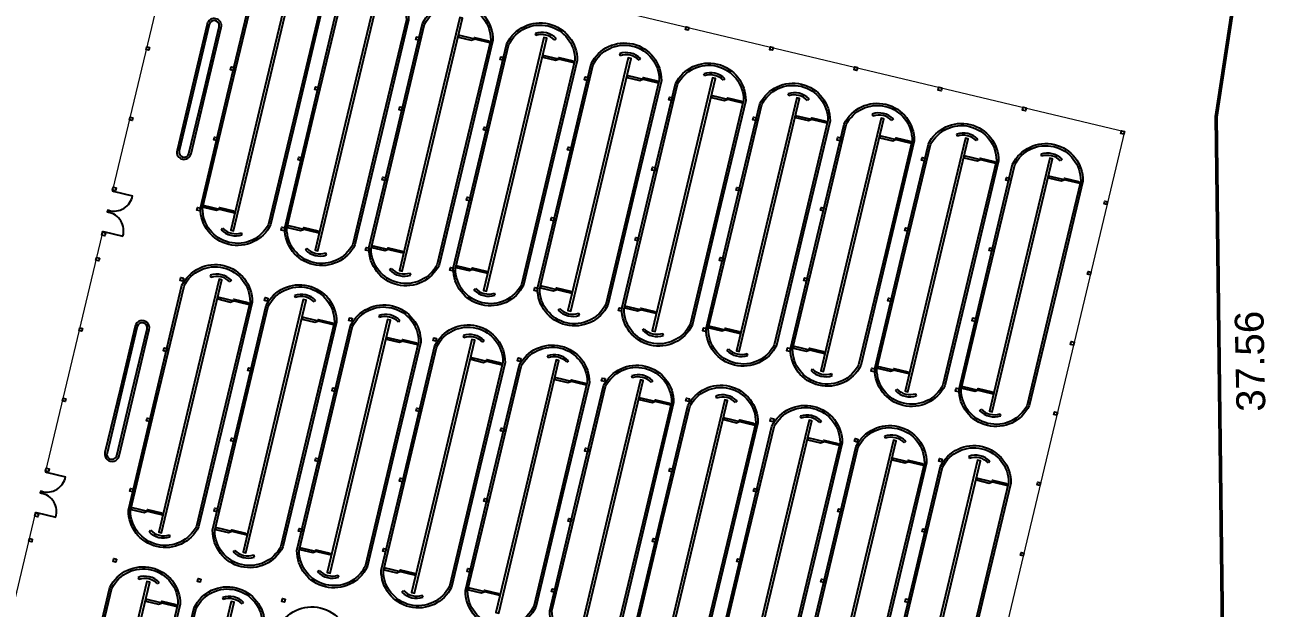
# Model space of a CAD drawing. Header units: metres. Extents: x 2572 to 5235, y 1556 to 2684.
# Drawn here: x 3373.7 to 3460.2, y 2302.6 to 2343 of the extents above; entities that cross this region are included whole.
import ezdxf

# ---------------------------------------------------------------- set-up
doc = ezdxf.new("R2010")
doc.units = ezdxf.units.M
doc.linetypes.add('HIDDEN2', pattern=[4.7625, 3.175, -1.5875])
for name, color, linetype, lineweight in [('ACERO LONG', 211, 'Continuous', 35), ('Structural - Grid_Pen_No__15', 214, 'Continuous', 25), ('VIGAS DE LOSA1', 190, 'Continuous', 9)]:
    doc.layers.add(name, color=color, linetype=linetype, lineweight=lineweight)
doc.layers.add('SOMBREADO', color=7, linetype='Continuous')
doc.styles.get("Standard").update_dxf_attribs({"font": 'arial.ttf'})

msp = doc.modelspace()

# ---------------------------------------------------------------- linework, layer by layer
for points in [[(3392.551, 2336.928), (3390.694, 2329.146, -0.8), (3385.831, 2330.306), (3387.687, 2338.088), (3389.544, 2345.87, -0.8), (3394.407, 2344.709), (3392.551, 2336.928)], [(3398.387, 2335.535), (3396.531, 2327.754, -0.8), (3391.667, 2328.914), (3393.524, 2336.696), (3395.38, 2344.477, -0.8), (3400.244, 2343.317), (3398.387, 2335.535)], [(3404.223, 2334.143), (3402.367, 2326.361, -0.8), (3397.503, 2327.522), (3399.36, 2335.303), (3401.216, 2343.085, -0.8), (3406.08, 2341.925), (3404.223, 2334.143)], [(3385.256, 2338.668), (3384.211, 2334.291, 1), (3385.184, 2334.059), (3386.228, 2338.436), (3387.273, 2342.813, 1), (3386.3, 2343.045), (3385.256, 2338.668)], [(3410.059, 2332.751), (3408.203, 2324.969, -0.8), (3403.34, 2326.129), (3405.196, 2333.911), (3407.052, 2341.693, -0.8), (3411.916, 2340.532), (3410.059, 2332.751)], [(3415.896, 2331.358), (3414.039, 2323.577, -0.8), (3409.176, 2324.737), (3411.032, 2332.519), (3412.889, 2340.3, -0.8), (3417.752, 2339.14), (3415.896, 2331.358)], [(3421.732, 2329.966), (3419.875, 2322.184, -0.8), (3415.012, 2323.345), (3416.868, 2331.126), (3418.725, 2338.908, -0.8), (3423.588, 2337.748), (3421.732, 2329.966)], [(3427.568, 2328.574), (3425.712, 2320.792, -0.8), (3420.848, 2321.952), (3422.705, 2329.734), (3424.561, 2337.515, -0.8), (3429.425, 2336.355), (3427.568, 2328.574)], [(3433.404, 2327.181), (3431.548, 2319.4, -0.8), (3426.684, 2320.56), (3428.541, 2328.341), (3430.397, 2336.123, -0.8), (3435.261, 2334.963), (3433.404, 2327.181)], [(3439.241, 2325.789), (3437.384, 2318.007, -0.8), (3432.521, 2319.168), (3434.377, 2326.949), (3436.234, 2334.731, -0.8), (3441.097, 2333.57), (3439.241, 2325.789)], [(3445.077, 2324.396), (3443.22, 2316.615, -0.8), (3438.357, 2317.775), (3440.213, 2325.557), (3442.07, 2333.338, -0.8), (3446.933, 2332.178), (3445.077, 2324.396)], [(3387.562, 2316.015), (3385.705, 2308.233, -0.8), (3380.842, 2309.393), (3382.698, 2317.175), (3384.555, 2324.956, -0.8), (3389.418, 2323.796), (3387.562, 2316.015)], [(3393.398, 2314.622), (3391.541, 2306.841, -0.8), (3386.678, 2308.001), (3388.534, 2315.782), (3390.391, 2323.564, -0.8), (3395.254, 2322.404), (3393.398, 2314.622)], [(3399.234, 2313.23), (3397.378, 2305.448, -0.8), (3392.514, 2306.609), (3394.371, 2314.39), (3396.227, 2322.172, -0.8), (3401.09, 2321.011), (3399.234, 2313.23)], [(3380.266, 2317.755), (3379.222, 2313.378, 1), (3380.195, 2313.146), (3381.239, 2317.523), (3382.283, 2321.9, 1), (3381.311, 2322.132), (3380.266, 2317.755)], [(3405.07, 2311.838), (3403.214, 2304.056, -0.8), (3398.35, 2305.216), (3400.207, 2312.998), (3402.063, 2320.779, -0.8), (3406.927, 2319.619), (3405.07, 2311.838)], [(3410.906, 2310.445), (3409.05, 2302.664, -0.8), (3404.186, 2303.824), (3406.043, 2311.605), (3407.899, 2319.387, -0.8), (3412.763, 2318.227), (3410.906, 2310.445)], [(3416.743, 2309.053), (3414.886, 2301.271, -0.8), (3410.023, 2302.431), (3411.879, 2310.213), (3413.736, 2317.995, -0.8), (3418.599, 2316.834), (3416.743, 2309.053)], [(3422.579, 2307.66), (3420.722, 2299.879, -0.8), (3415.859, 2301.039), (3417.715, 2308.821), (3419.572, 2316.602, -0.8), (3424.435, 2315.442), (3422.579, 2307.66)], [(3428.415, 2306.268), (3426.559, 2298.486, -0.8), (3421.695, 2299.647), (3423.552, 2307.428), (3425.408, 2315.21, -0.8), (3430.272, 2314.05), (3428.415, 2306.268)], [(3434.251, 2304.876), (3432.395, 2297.094, -0.8), (3427.531, 2298.254), (3429.388, 2306.036), (3431.244, 2313.818, -0.8), (3436.108, 2312.657), (3434.251, 2304.876)], [(3440.087, 2303.483), (3438.231, 2295.702, -0.8), (3433.368, 2296.862), (3435.224, 2304.644), (3437.08, 2312.425, -0.8), (3441.944, 2311.265), (3440.087, 2303.483)], [(3382.572, 2295.101), (3380.716, 2287.32, -0.8), (3375.852, 2288.48), (3377.709, 2296.262), (3379.565, 2304.043, -0.8), (3384.429, 2302.883), (3382.572, 2295.101)], [(3388.409, 2293.709), (3386.552, 2285.928, -0.8), (3381.689, 2287.088), (3383.545, 2294.869), (3385.402, 2302.651, -0.8), (3390.265, 2301.491), (3388.409, 2293.709)], [(3394.245, 2292.317), (3392.388, 2284.535, -0.8), (3387.525, 2285.695), (3389.381, 2293.477), (3391.238, 2301.259, -0.8), (3396.101, 2300.098), (3394.245, 2292.317)]]:
    msp.add_lwpolyline(points, format="xyb")
for points in [[(3392.405, 2336.962), (3390.552, 2329.197, -0.794435), (3385.981, 2330.288), (3387.833, 2338.053), (3389.686, 2345.818, -0.794435), (3394.257, 2344.728)], [(3398.241, 2335.57), (3396.389, 2327.805, -0.794435), (3391.817, 2328.896), (3393.669, 2336.661), (3395.522, 2344.426, -0.794435), (3400.094, 2343.335)], [(3404.077, 2334.178), (3402.225, 2326.413, -0.794435), (3397.653, 2327.503), (3399.506, 2335.268), (3401.358, 2343.034, -0.794435), (3405.93, 2341.943)], [(3385.401, 2338.633), (3384.357, 2334.256, 1), (3385.038, 2334.094), (3386.082, 2338.471), (3387.127, 2342.848, 1), (3386.446, 2343.01)], [(3409.914, 2332.785), (3408.061, 2325.02, -0.794435), (3403.489, 2326.111), (3405.342, 2333.876), (3407.194, 2341.641, -0.794435), (3411.766, 2340.551)], [(3415.75, 2331.393), (3413.897, 2323.628, -0.794435), (3409.326, 2324.719), (3411.178, 2332.484), (3413.031, 2340.249, -0.794435), (3417.602, 2339.158)], [(3421.586, 2330.001), (3419.733, 2322.236, -0.794435), (3415.162, 2323.326), (3417.014, 2331.091), (3418.867, 2338.857, -0.794435), (3423.439, 2337.766)], [(3427.422, 2328.608), (3425.57, 2320.843, -0.794435), (3420.998, 2321.934), (3422.851, 2329.699), (3424.703, 2337.464, -0.794435), (3429.275, 2336.374)], [(3433.258, 2327.216), (3431.406, 2319.451, -0.794435), (3426.834, 2320.542), (3428.687, 2328.307), (3430.539, 2336.072, -0.794435), (3435.111, 2334.981)], [(3439.095, 2325.824), (3437.242, 2318.058, -0.794435), (3432.67, 2319.149), (3434.523, 2326.914), (3436.375, 2334.679, -0.794435), (3440.947, 2333.589)], [(3444.931, 2324.431), (3443.078, 2316.666, -0.794435), (3438.507, 2317.757), (3440.359, 2325.522), (3442.212, 2333.287, -0.794435), (3446.783, 2332.196)], [(3387.416, 2316.049), (3385.563, 2308.284, -0.794435), (3380.991, 2309.375), (3382.844, 2317.14), (3384.697, 2324.905, -0.794435), (3389.268, 2323.815)], [(3393.252, 2314.657), (3391.399, 2306.892, -0.794435), (3386.828, 2307.983), (3388.68, 2315.748), (3390.533, 2323.513, -0.794435), (3395.104, 2322.422)], [(3399.088, 2313.265), (3397.236, 2305.5, -0.794435), (3392.664, 2306.59), (3394.516, 2314.355), (3396.369, 2322.12, -0.794435), (3400.941, 2321.03)], [(3380.412, 2317.72), (3379.368, 2313.343, 1), (3380.049, 2313.181), (3381.093, 2317.558), (3382.137, 2321.935, 1), (3381.457, 2322.097)], [(3404.924, 2311.872), (3403.072, 2304.107, -0.794435), (3398.5, 2305.198), (3400.353, 2312.963), (3402.205, 2320.728, -0.794435), (3406.777, 2319.637)], [(3410.761, 2310.48), (3408.908, 2302.715, -0.794435), (3404.336, 2303.805), (3406.189, 2311.571), (3408.041, 2319.336, -0.794435), (3412.613, 2318.245)], [(3416.597, 2309.088), (3414.744, 2301.322, -0.794435), (3410.173, 2302.413), (3412.025, 2310.178), (3413.878, 2317.943, -0.794435), (3418.449, 2316.853)], [(3422.433, 2307.695), (3420.58, 2299.93, -0.794435), (3416.009, 2301.021), (3417.861, 2308.786), (3419.714, 2316.551, -0.794435), (3424.285, 2315.46)], [(3428.269, 2306.303), (3426.417, 2298.538, -0.794435), (3421.845, 2299.628), (3423.697, 2307.394), (3425.55, 2315.159, -0.794435), (3430.122, 2314.068)], [(3434.105, 2304.911), (3432.253, 2297.145, -0.794435), (3427.681, 2298.236), (3429.534, 2306.001), (3431.386, 2313.766, -0.794435), (3435.958, 2312.676)], [(3439.942, 2303.518), (3438.089, 2295.753, -0.794435), (3433.517, 2296.844), (3435.37, 2304.609), (3437.222, 2312.374, -0.794435), (3441.794, 2311.283)], [(3382.426, 2295.136), (3380.574, 2287.371, -0.794435), (3376.002, 2288.462), (3377.855, 2296.227), (3379.707, 2303.992, -0.794435), (3384.279, 2302.901)], [(3388.263, 2293.744), (3386.41, 2285.979, -0.794435), (3381.838, 2287.069), (3383.691, 2294.835), (3385.543, 2302.6, -0.794435), (3390.115, 2301.509)]]:
    msp.add_lwpolyline(points, format="xyb", close=True)
for points in [[(3390.022, 2337.531), (3387.933, 2328.777), (3388.128, 2328.73), (3392.305, 2346.239), (3392.11, 2346.285), (3390.022, 2337.531)], [(3395.858, 2336.139), (3393.77, 2327.384), (3393.964, 2327.338), (3398.141, 2344.847), (3397.947, 2344.893), (3395.858, 2336.139)], [(3401.694, 2334.746), (3399.606, 2325.992), (3399.8, 2325.946), (3403.977, 2343.454), (3403.783, 2343.501), (3401.694, 2334.746)], [(3400.987, 2342.125), (3400.941, 2341.93), (3400.746, 2341.977), (3400.793, 2342.171), (3400.987, 2342.125)], [(3405.882, 2341.742), (3403.693, 2342.264), (3403.699, 2342.138), (3404.587, 2341.926), (3404.788, 2342.003), (3404.816, 2342.12), (3405.783, 2341.89), (3405.882, 2341.742)], [(3407.53, 2333.354), (3405.442, 2324.6), (3405.636, 2324.553), (3409.814, 2342.062), (3409.619, 2342.108), (3407.53, 2333.354)], [(3409.005, 2342.384), (3409.054, 2342.242)], [(3410.473, 2342.041), (3410.366, 2341.936)], [(3419.656, 2342.811), (3419.61, 2342.617), (3419.415, 2342.663), (3419.462, 2342.858), (3419.656, 2342.811)], [(3382.315, 2341.426), (3382.269, 2341.231), (3382.074, 2341.278), (3382.121, 2341.472), (3382.315, 2341.426)], [(3425.492, 2341.419), (3425.446, 2341.225), (3425.251, 2341.271), (3425.298, 2341.465), (3425.492, 2341.419)], [(3406.823, 2340.733), (3406.777, 2340.538), (3406.582, 2340.584), (3406.629, 2340.779), (3406.823, 2340.733)], [(3411.718, 2340.349), (3409.53, 2340.871), (3409.535, 2340.746), (3410.423, 2340.534), (3410.624, 2340.61), (3410.652, 2340.728), (3411.619, 2340.497), (3411.718, 2340.349)], [(3413.367, 2331.962), (3411.278, 2323.207), (3411.473, 2323.161), (3415.65, 2340.67), (3415.455, 2340.716), (3413.367, 2331.962)], [(3414.841, 2340.992), (3414.89, 2340.85)], [(3416.309, 2340.649), (3416.202, 2340.544)], [(3388.151, 2340.033), (3388.105, 2339.839), (3387.911, 2339.885), (3387.957, 2340.08), (3388.151, 2340.033)], [(3417.554, 2338.957), (3415.366, 2339.479), (3415.372, 2339.353), (3416.259, 2339.142), (3416.46, 2339.218), (3416.488, 2339.336), (3417.455, 2339.105), (3417.554, 2338.957)], [(3420.677, 2339.599), (3420.726, 2339.458)], [(3431.329, 2340.027), (3431.282, 2339.832), (3431.088, 2339.879), (3431.134, 2340.073), (3431.329, 2340.027)], [(3393.991, 2338.654), (3393.944, 2338.459), (3393.75, 2338.506), (3393.796, 2338.7), (3393.991, 2338.654)], [(3412.66, 2339.34), (3412.613, 2339.146), (3412.419, 2339.192), (3412.465, 2339.387), (3412.66, 2339.34)], [(3419.203, 2330.569), (3417.114, 2321.815), (3417.309, 2321.769), (3421.486, 2339.277), (3421.291, 2339.324), (3419.203, 2330.569)], [(3422.145, 2339.257), (3422.039, 2339.151)], [(3437.162, 2338.622), (3437.115, 2338.427), (3436.921, 2338.473), (3436.967, 2338.668), (3437.162, 2338.622)], [(3418.496, 2337.948), (3418.449, 2337.753), (3418.255, 2337.8), (3418.301, 2337.994), (3418.496, 2337.948)], [(3423.391, 2337.565), (3421.202, 2338.087), (3421.208, 2337.961), (3422.095, 2337.749), (3422.296, 2337.826), (3422.324, 2337.943), (3423.291, 2337.713), (3423.391, 2337.565)], [(3425.039, 2329.177), (3422.951, 2320.423), (3423.145, 2320.376), (3427.322, 2337.885), (3427.128, 2337.931), (3425.039, 2329.177)], [(3426.514, 2338.207), (3426.563, 2338.065)], [(3427.982, 2337.864), (3427.875, 2337.759)], [(3399.827, 2337.261), (3399.781, 2337.067), (3399.586, 2337.113), (3399.632, 2337.308), (3399.827, 2337.261)], [(3443.001, 2337.242), (3442.955, 2337.047), (3442.76, 2337.094), (3442.806, 2337.288), (3443.001, 2337.242)], [(3381.155, 2336.562), (3381.109, 2336.368), (3380.914, 2336.414), (3380.96, 2336.609), (3381.155, 2336.562)], [(3424.332, 2336.556), (3424.286, 2336.361), (3424.091, 2336.407), (3424.138, 2336.602), (3424.332, 2336.556)], [(3429.227, 2336.172), (3427.038, 2336.694), (3427.044, 2336.569), (3427.932, 2336.357), (3428.132, 2336.433), (3428.161, 2336.551), (3429.128, 2336.32), (3429.227, 2336.172)], [(3430.875, 2327.785), (3428.787, 2319.03), (3428.981, 2318.984), (3433.158, 2336.492), (3432.964, 2336.539), (3430.875, 2327.785)], [(3432.35, 2336.815), (3432.399, 2336.673)], [(3433.818, 2336.472), (3433.711, 2336.367)], [(3386.991, 2335.17), (3386.945, 2334.975), (3386.75, 2335.022), (3386.797, 2335.216), (3386.991, 2335.17)], [(3405.663, 2335.869), (3405.617, 2335.675), (3405.422, 2335.721), (3405.469, 2335.916), (3405.663, 2335.869)], [(3430.168, 2335.163), (3430.122, 2334.969), (3429.927, 2335.015), (3429.974, 2335.21), (3430.168, 2335.163)], [(3435.063, 2334.78), (3432.874, 2335.302), (3432.88, 2335.176), (3433.768, 2334.965), (3433.969, 2335.041), (3433.997, 2335.159), (3434.964, 2334.928), (3435.063, 2334.78)], [(3436.712, 2326.392), (3434.623, 2317.638), (3434.818, 2317.591), (3438.995, 2335.1), (3438.8, 2335.147), (3436.712, 2326.392)], [(3438.186, 2335.422), (3438.235, 2335.281)], [(3449.807, 2335.605), (3449.76, 2335.41), (3449.566, 2335.457), (3449.612, 2335.651), (3449.807, 2335.605)], [(3411.499, 2334.477), (3411.453, 2334.282), (3411.258, 2334.329), (3411.305, 2334.523), (3411.499, 2334.477)], [(3439.654, 2335.08), (3439.547, 2334.974)], [(3392.83, 2333.79), (3392.784, 2333.596), (3392.589, 2333.642), (3392.636, 2333.837), (3392.83, 2333.79)], [(3436.001, 2333.758), (3435.955, 2333.564), (3435.76, 2333.61), (3435.807, 2333.804), (3436.001, 2333.758)], [(3440.899, 2333.388), (3438.711, 2333.91), (3438.717, 2333.784), (3439.604, 2333.572), (3439.805, 2333.649), (3439.833, 2333.766), (3440.8, 2333.536), (3440.899, 2333.388)], [(3442.548, 2325), (3440.459, 2316.246), (3440.654, 2316.199), (3444.831, 2333.708), (3444.636, 2333.754), (3442.548, 2325)], [(3444.022, 2334.03), (3444.071, 2333.888)], [(3445.49, 2333.687), (3445.383, 2333.582)], [(3417.336, 2333.084), (3417.289, 2332.89), (3417.095, 2332.936), (3417.141, 2333.131), (3417.336, 2333.084)], [(3446.735, 2331.995), (3444.547, 2332.517), (3444.553, 2332.392), (3445.44, 2332.18), (3445.641, 2332.256), (3445.669, 2332.374), (3446.636, 2332.143), (3446.735, 2331.995)], [(3379.995, 2331.699), (3379.948, 2331.504), (3379.754, 2331.551), (3379.8, 2331.745), (3379.995, 2331.699)], [(3398.667, 2332.398), (3398.62, 2332.203), (3398.426, 2332.25), (3398.472, 2332.444), (3398.667, 2332.398)], [(3423.172, 2331.692), (3423.125, 2331.498), (3422.931, 2331.544), (3422.977, 2331.738), (3423.172, 2331.692)], [(3441.841, 2332.379), (3441.794, 2332.184), (3441.6, 2332.23), (3441.646, 2332.425), (3441.841, 2332.379)], [(3379.875, 2331.522), (3379.754, 2331.551), (3379.739, 2331.49), (3379.86, 2331.461), (3379.875, 2331.522)], [(3379.8, 2331.476), (3381.129, 2331.158)], [(3404.503, 2331.006), (3404.456, 2330.811), (3404.262, 2330.857), (3404.308, 2331.052), (3404.503, 2331.006)], [(3448.647, 2330.741), (3448.6, 2330.547), (3448.406, 2330.593), (3448.452, 2330.788), (3448.647, 2330.741)], [(3379.51, 2329.994), (3379.389, 2330.023), (3379.406, 2330.091), (3379.527, 2330.063), (3379.51, 2329.994)], [(3379.543, 2330.132), (3379.422, 2330.16), (3379.406, 2330.091), (3379.527, 2330.063), (3379.543, 2330.132)], [(3385.831, 2330.306), (3385.785, 2330.112), (3385.59, 2330.158), (3385.636, 2330.353), (3385.831, 2330.306)], [(3388.216, 2329.963), (3386.028, 2330.486), (3386.034, 2330.36), (3386.921, 2330.148), (3387.122, 2330.224), (3387.15, 2330.342), (3388.117, 2330.111), (3388.216, 2329.963)], [(3429.008, 2330.3), (3428.962, 2330.105), (3428.767, 2330.152), (3428.813, 2330.346), (3429.008, 2330.3)], [(3394.053, 2328.571), (3391.864, 2329.093), (3391.87, 2328.967), (3392.757, 2328.756), (3392.958, 2328.832), (3392.986, 2328.95), (3393.953, 2328.719), (3394.053, 2328.571)], [(3410.339, 2329.613), (3410.293, 2329.419), (3410.098, 2329.465), (3410.145, 2329.66), (3410.339, 2329.613)], [(3379.252, 2328.586), (3379.206, 2328.391), (3379.011, 2328.438), (3379.058, 2328.632), (3379.252, 2328.586)], [(3379.178, 2328.604), (3379.058, 2328.632), (3379.072, 2328.693), (3379.193, 2328.664), (3379.178, 2328.604)], [(3379.132, 2328.678), (3380.462, 2328.361)], [(3387.261, 2328.808), (3387.369, 2328.912)], [(3388.725, 2328.451), (3388.678, 2328.593)], [(3391.67, 2328.927), (3391.624, 2328.732), (3391.429, 2328.779), (3391.476, 2328.973), (3391.67, 2328.927)], [(3416.175, 2328.221), (3416.129, 2328.026), (3415.934, 2328.073), (3415.981, 2328.267), (3416.175, 2328.221)], [(3434.841, 2328.895), (3434.795, 2328.7), (3434.6, 2328.746), (3434.647, 2328.941), (3434.841, 2328.895)], [(3393.097, 2327.415), (3393.205, 2327.52)], [(3397.506, 2327.534), (3397.46, 2327.34), (3397.265, 2327.386), (3397.312, 2327.581), (3397.506, 2327.534)], [(3399.889, 2327.179), (3397.7, 2327.701), (3397.706, 2327.575), (3398.594, 2327.363), (3398.795, 2327.44), (3398.823, 2327.557), (3399.79, 2327.327), (3399.889, 2327.179)], [(3440.68, 2327.515), (3440.634, 2327.32), (3440.439, 2327.367), (3440.486, 2327.561), (3440.68, 2327.515)], [(3378.834, 2326.835), (3378.788, 2326.641), (3378.593, 2326.687), (3378.64, 2326.882), (3378.834, 2326.835)], [(3394.562, 2327.059), (3394.514, 2327.201)], [(3422.011, 2326.829), (3421.965, 2326.634), (3421.771, 2326.68), (3421.817, 2326.875), (3422.011, 2326.829)], [(3386.507, 2325.648), (3386.556, 2325.506)], [(3398.933, 2326.023), (3399.041, 2326.127)], [(3400.398, 2325.666), (3400.35, 2325.808)], [(3403.343, 2326.142), (3403.296, 2325.948), (3403.102, 2325.994), (3403.148, 2326.188), (3403.343, 2326.142)], [(3405.725, 2325.786), (3403.536, 2326.308), (3403.542, 2326.183), (3404.43, 2325.971), (3404.631, 2326.047), (3404.659, 2326.165), (3405.626, 2325.934), (3405.725, 2325.786)], [(3447.486, 2325.878), (3447.44, 2325.683), (3447.245, 2325.73), (3447.292, 2325.924), (3447.486, 2325.878)], [(3385.033, 2316.618), (3382.944, 2307.864), (3383.139, 2307.817), (3387.316, 2325.326), (3387.121, 2325.372), (3385.033, 2316.618)], [(3384.671, 2325.443), (3384.624, 2325.248), (3384.43, 2325.295), (3384.476, 2325.489), (3384.671, 2325.443)], [(3387.975, 2325.305), (3387.868, 2325.2)], [(3404.769, 2324.631), (3404.877, 2324.735)], [(3409.179, 2324.75), (3409.132, 2324.555), (3408.938, 2324.602), (3408.984, 2324.796), (3409.179, 2324.75)], [(3411.561, 2324.394), (3409.373, 2324.916), (3409.379, 2324.79), (3410.266, 2324.579), (3410.467, 2324.655), (3410.495, 2324.773), (3411.462, 2324.542), (3411.561, 2324.394)], [(3427.848, 2325.436), (3427.801, 2325.242), (3427.607, 2325.288), (3427.653, 2325.483), (3427.848, 2325.436)], [(3389.22, 2323.613), (3387.032, 2324.135), (3387.038, 2324.01), (3387.925, 2323.798), (3388.126, 2323.874), (3388.154, 2323.992), (3389.121, 2323.761), (3389.22, 2323.613)], [(3390.869, 2315.226), (3388.78, 2306.471), (3388.975, 2306.425), (3393.152, 2323.933), (3392.957, 2323.98), (3390.869, 2315.226)], [(3390.51, 2324.063), (3390.463, 2323.869), (3390.269, 2323.915), (3390.315, 2324.11), (3390.51, 2324.063)], [(3392.343, 2324.256), (3392.392, 2324.114)], [(3393.811, 2323.913), (3393.704, 2323.808)], [(3406.234, 2324.274), (3406.186, 2324.416)], [(3433.681, 2324.031), (3433.634, 2323.836), (3433.44, 2323.883), (3433.486, 2324.077), (3433.681, 2324.031)], [(3410.606, 2323.238), (3410.713, 2323.343)], [(3412.07, 2322.881), (3412.023, 2323.024)], [(3415.015, 2323.357), (3414.969, 2323.163), (3414.774, 2323.209), (3414.821, 2323.404), (3415.015, 2323.357)], [(3417.397, 2323.002), (3415.209, 2323.524), (3415.215, 2323.398), (3416.102, 2323.186), (3416.303, 2323.263), (3416.331, 2323.38), (3417.298, 2323.15), (3417.397, 2323.002)], [(3395.056, 2322.221), (3392.868, 2322.743), (3392.874, 2322.617), (3393.761, 2322.406), (3393.962, 2322.482), (3393.99, 2322.6), (3394.957, 2322.369), (3395.056, 2322.221)], [(3396.705, 2313.833), (3394.616, 2305.079), (3394.811, 2305.032), (3398.988, 2322.541), (3398.794, 2322.588), (3396.705, 2313.833)], [(3396.346, 2322.671), (3396.3, 2322.476), (3396.105, 2322.523), (3396.152, 2322.717), (3396.346, 2322.671)], [(3398.179, 2322.863), (3398.228, 2322.722)], [(3399.647, 2322.521), (3399.541, 2322.415)], [(3423.234, 2321.609), (3421.045, 2322.131), (3421.051, 2322.006), (3421.938, 2321.794), (3422.139, 2321.87), (3422.167, 2321.988), (3423.135, 2321.757), (3423.234, 2321.609)], [(3439.52, 2322.651), (3439.474, 2322.457), (3439.279, 2322.503), (3439.326, 2322.698), (3439.52, 2322.651)], [(3377.674, 2321.972), (3377.628, 2321.777), (3377.433, 2321.824), (3377.48, 2322.018), (3377.674, 2321.972)], [(3400.893, 2320.829), (3398.704, 2321.351), (3398.71, 2321.225), (3399.597, 2321.013), (3399.798, 2321.09), (3399.826, 2321.207), (3400.793, 2320.977), (3400.893, 2320.829)], [(3402.182, 2321.279), (3402.136, 2321.084), (3401.941, 2321.13), (3401.988, 2321.325), (3402.182, 2321.279)], [(3404.016, 2321.471), (3404.065, 2321.329)], [(3416.442, 2321.846), (3416.55, 2321.95)], [(3417.906, 2321.489), (3417.859, 2321.631)], [(3420.851, 2321.965), (3420.805, 2321.77), (3420.61, 2321.817), (3420.657, 2322.011), (3420.851, 2321.965)], [(3383.51, 2320.579), (3383.464, 2320.385), (3383.269, 2320.431), (3383.316, 2320.626), (3383.51, 2320.579)], [(3402.541, 2312.441), (3400.453, 2303.687), (3400.647, 2303.64), (3404.824, 2321.149), (3404.63, 2321.195), (3402.541, 2312.441)], [(3405.484, 2321.128), (3405.377, 2321.023)], [(3422.278, 2320.454), (3422.386, 2320.558)], [(3426.687, 2320.573), (3426.641, 2320.378), (3426.447, 2320.425), (3426.493, 2320.619), (3426.687, 2320.573)], [(3429.07, 2320.217), (3426.881, 2320.739), (3426.887, 2320.613), (3427.775, 2320.402), (3427.976, 2320.478), (3428.004, 2320.596), (3428.971, 2320.365), (3429.07, 2320.217)], [(3446.326, 2321.014), (3446.28, 2320.82), (3446.085, 2320.866), (3446.131, 2321.061), (3446.326, 2321.014)], [(3406.729, 2319.436), (3404.54, 2319.958), (3404.546, 2319.833), (3405.434, 2319.621), (3405.635, 2319.697), (3405.663, 2319.815), (3406.63, 2319.584), (3406.729, 2319.436)], [(3408.377, 2311.049), (3406.289, 2302.294), (3406.483, 2302.248), (3410.66, 2319.756), (3410.466, 2319.803), (3408.377, 2311.049)], [(3408.019, 2319.886), (3407.972, 2319.692), (3407.778, 2319.738), (3407.824, 2319.933), (3408.019, 2319.886)], [(3409.852, 2320.079), (3409.901, 2319.937)], [(3411.32, 2319.736), (3411.213, 2319.631)], [(3423.743, 2320.097), (3423.695, 2320.239)], [(3389.35, 2319.2), (3389.303, 2319.005), (3389.109, 2319.052), (3389.155, 2319.246), (3389.35, 2319.2)], [(3415.688, 2318.686), (3415.737, 2318.545)], [(3428.114, 2319.061), (3428.222, 2319.166)], [(3429.579, 2318.704), (3429.531, 2318.847)], [(3432.521, 2319.168), (3432.474, 2318.973), (3432.28, 2319.019), (3432.326, 2319.214), (3432.521, 2319.168)], [(3434.906, 2318.825), (3432.718, 2319.347), (3432.723, 2319.221), (3433.611, 2319.009), (3433.812, 2319.086), (3433.84, 2319.203), (3434.807, 2318.973), (3434.906, 2318.825)], [(3395.186, 2317.807), (3395.139, 2317.613), (3394.945, 2317.659), (3394.991, 2317.854), (3395.186, 2317.807)], [(3412.565, 2318.044), (3410.376, 2318.566), (3410.382, 2318.44), (3411.27, 2318.229), (3411.471, 2318.305), (3411.499, 2318.423), (3412.466, 2318.192), (3412.565, 2318.044)], [(3414.214, 2309.656), (3412.125, 2300.902), (3412.32, 2300.855), (3416.497, 2318.364), (3416.302, 2318.41), (3414.214, 2309.656)], [(3413.855, 2318.494), (3413.808, 2318.299), (3413.614, 2318.346), (3413.66, 2318.54), (3413.855, 2318.494)], [(3417.156, 2318.344), (3417.049, 2318.238)], [(3438.36, 2317.788), (3438.313, 2317.593), (3438.119, 2317.64), (3438.165, 2317.834), (3438.36, 2317.788)], [(3440.742, 2317.432), (3438.554, 2317.954), (3438.56, 2317.829), (3439.447, 2317.617), (3439.648, 2317.693), (3439.676, 2317.811), (3440.643, 2317.58), (3440.742, 2317.432)], [(3376.514, 2317.108), (3376.467, 2316.914), (3376.273, 2316.96), (3376.319, 2317.155), (3376.514, 2317.108)], [(3418.401, 2316.652), (3416.213, 2317.174), (3416.219, 2317.048), (3417.106, 2316.836), (3417.307, 2316.913), (3417.335, 2317.03), (3418.302, 2316.8), (3418.401, 2316.652)], [(3420.05, 2308.264), (3417.961, 2299.509), (3418.156, 2299.463), (3422.333, 2316.972), (3422.138, 2317.018), (3420.05, 2308.264)], [(3419.691, 2317.102), (3419.645, 2316.907), (3419.45, 2316.953), (3419.496, 2317.148), (3419.691, 2317.102)], [(3421.524, 2317.294), (3421.573, 2317.152)], [(3422.992, 2316.951), (3422.886, 2316.846)], [(3433.95, 2317.669), (3434.058, 2317.773)], [(3435.415, 2317.312), (3435.367, 2317.454)], [(3401.022, 2316.415), (3400.976, 2316.221), (3400.781, 2316.267), (3400.827, 2316.461), (3401.022, 2316.415)], [(3439.787, 2316.277), (3439.894, 2316.381)], [(3445.166, 2316.151), (3445.119, 2315.956), (3444.925, 2316.003), (3444.971, 2316.197), (3445.166, 2316.151)], [(3382.35, 2315.716), (3382.304, 2315.521), (3382.109, 2315.568), (3382.155, 2315.762), (3382.35, 2315.716)], [(3424.237, 2315.259), (3422.049, 2315.781), (3422.055, 2315.656), (3422.942, 2315.444), (3423.143, 2315.52), (3423.171, 2315.638), (3424.138, 2315.407), (3424.237, 2315.259)], [(3425.886, 2306.871), (3423.798, 2298.117), (3423.992, 2298.071), (3428.169, 2315.579), (3427.975, 2315.626), (3425.886, 2306.871)], [(3425.527, 2315.709), (3425.481, 2315.515), (3425.286, 2315.561), (3425.333, 2315.756), (3425.527, 2315.709)], [(3427.36, 2315.902), (3427.41, 2315.76)], [(3428.828, 2315.559), (3428.722, 2315.454)], [(3441.251, 2315.92), (3441.204, 2316.062)], [(3388.189, 2314.336), (3388.143, 2314.142), (3387.948, 2314.188), (3387.995, 2314.383), (3388.189, 2314.336)], [(3406.858, 2315.023), (3406.812, 2314.828), (3406.617, 2314.875), (3406.664, 2315.069), (3406.858, 2315.023)], [(3430.074, 2313.867), (3427.885, 2314.389), (3427.891, 2314.263), (3428.778, 2314.052), (3428.979, 2314.128), (3429.007, 2314.246), (3429.975, 2314.015), (3430.074, 2313.867)], [(3431.36, 2314.304), (3431.314, 2314.109), (3431.119, 2314.156), (3431.166, 2314.35), (3431.36, 2314.304)], [(3433.197, 2314.509), (3433.246, 2314.368)], [(3412.694, 2313.63), (3412.648, 2313.436), (3412.453, 2313.482), (3412.5, 2313.677), (3412.694, 2313.63)], [(3431.722, 2305.479), (3429.634, 2296.725), (3429.828, 2296.678), (3434.005, 2314.187), (3433.811, 2314.233), (3431.722, 2305.479)], [(3434.665, 2314.167), (3434.558, 2314.061)], [(3394.025, 2312.944), (3393.979, 2312.749), (3393.785, 2312.796), (3393.831, 2312.99), (3394.025, 2312.944)], [(3435.91, 2312.475), (3433.721, 2312.997), (3433.727, 2312.871), (3434.615, 2312.659), (3434.816, 2312.736), (3434.844, 2312.853), (3435.811, 2312.622), (3435.91, 2312.475)], [(3437.558, 2304.087), (3435.47, 2295.332), (3435.664, 2295.286), (3439.842, 2312.795), (3439.647, 2312.841), (3437.558, 2304.087)], [(3437.2, 2312.924), (3437.153, 2312.73), (3436.959, 2312.776), (3437.005, 2312.971), (3437.2, 2312.924)], [(3439.033, 2313.117), (3439.082, 2312.975)], [(3440.501, 2312.774), (3440.394, 2312.669)], [(3375.233, 2312.068), (3375.113, 2312.097), (3375.098, 2312.036), (3375.219, 2312.007), (3375.233, 2312.068)], [(3375.353, 2312.245), (3375.307, 2312.05), (3375.113, 2312.097), (3375.159, 2312.291), (3375.353, 2312.245)], [(3375.159, 2312.022), (3376.488, 2311.704)], [(3418.531, 2312.238), (3418.484, 2312.043), (3418.29, 2312.09), (3418.336, 2312.284), (3418.531, 2312.238)], [(3381.19, 2310.852), (3381.143, 2310.658), (3380.949, 2310.704), (3380.995, 2310.899), (3381.19, 2310.852)], [(3399.862, 2311.552), (3399.815, 2311.357), (3399.621, 2311.403), (3399.667, 2311.598), (3399.862, 2311.552)], [(3424.367, 2310.846), (3424.32, 2310.651), (3424.126, 2310.698), (3424.172, 2310.892), (3424.367, 2310.846)], [(3441.746, 2311.082), (3439.558, 2311.604), (3439.563, 2311.479), (3440.451, 2311.267), (3440.652, 2311.343), (3440.68, 2311.461), (3441.647, 2311.23), (3441.746, 2311.082)], [(3444.005, 2311.287), (3443.959, 2311.093), (3443.765, 2311.139), (3443.811, 2311.334), (3444.005, 2311.287)], [(3374.869, 2310.54), (3374.748, 2310.569), (3374.764, 2310.637), (3374.885, 2310.609), (3374.869, 2310.54)], [(3374.902, 2310.678), (3374.781, 2310.706), (3374.764, 2310.637), (3374.885, 2310.609), (3374.902, 2310.678)], [(3405.698, 2310.159), (3405.651, 2309.965), (3405.457, 2310.011), (3405.503, 2310.206), (3405.698, 2310.159)], [(3374.611, 2309.132), (3374.564, 2308.937), (3374.37, 2308.984), (3374.416, 2309.178), (3374.611, 2309.132)], [(3374.537, 2309.15), (3374.416, 2309.178), (3374.431, 2309.239), (3374.552, 2309.21), (3374.537, 2309.15)], [(3374.491, 2309.224), (3375.821, 2308.907)], [(3383.227, 2309.05), (3381.039, 2309.572), (3381.045, 2309.447), (3381.932, 2309.235), (3382.133, 2309.311), (3382.161, 2309.429), (3383.128, 2309.198), (3383.227, 2309.05)], [(3387.029, 2309.473), (3386.983, 2309.278), (3386.788, 2309.325), (3386.834, 2309.519), (3387.029, 2309.473)], [(3430.2, 2309.441), (3430.154, 2309.246), (3429.959, 2309.292), (3430.005, 2309.487), (3430.2, 2309.441)], [(3411.534, 2308.767), (3411.488, 2308.572), (3411.293, 2308.619), (3411.34, 2308.813), (3411.534, 2308.767)], [(3374.193, 2307.381), (3374.147, 2307.187), (3373.952, 2307.233), (3373.999, 2307.428), (3374.193, 2307.381)], [(3382.272, 2307.895), (3382.379, 2307.999)], [(3383.736, 2307.538), (3383.688, 2307.68)], [(3389.063, 2307.658), (3386.875, 2308.18), (3386.881, 2308.054), (3387.768, 2307.843), (3387.969, 2307.919), (3387.997, 2308.037), (3388.964, 2307.806), (3389.063, 2307.658)], [(3392.865, 2308.08), (3392.819, 2307.886), (3392.624, 2307.932), (3392.671, 2308.127), (3392.865, 2308.08)], [(3417.37, 2307.375), (3417.324, 2307.18), (3417.129, 2307.226), (3417.176, 2307.421), (3417.37, 2307.375)], [(3436.039, 2308.061), (3435.993, 2307.866), (3435.798, 2307.913), (3435.845, 2308.107), (3436.039, 2308.061)], [(3388.108, 2306.502), (3388.216, 2306.607)], [(3394.9, 2306.266), (3392.711, 2306.788), (3392.717, 2306.662), (3393.604, 2306.45), (3393.805, 2306.527), (3393.833, 2306.644), (3394.8, 2306.414), (3394.9, 2306.266)], [(3398.701, 2306.688), (3398.655, 2306.494), (3398.46, 2306.54), (3398.507, 2306.734), (3398.701, 2306.688)], [(3380.029, 2305.989), (3379.983, 2305.794), (3379.788, 2305.841), (3379.835, 2306.035), (3380.029, 2305.989)], [(3389.572, 2306.145), (3389.525, 2306.288)], [(3423.207, 2305.982), (3423.16, 2305.788), (3422.966, 2305.834), (3423.012, 2306.029), (3423.207, 2305.982)], [(3442.845, 2306.424), (3442.799, 2306.229), (3442.604, 2306.276), (3442.651, 2306.47), (3442.845, 2306.424)], [(3393.944, 2305.11), (3394.052, 2305.214)], [(3395.409, 2304.753), (3395.361, 2304.895)], [(3400.736, 2304.873), (3398.547, 2305.395), (3398.553, 2305.27), (3399.441, 2305.058), (3399.642, 2305.134), (3399.67, 2305.252), (3400.637, 2305.021), (3400.736, 2304.873)], [(3404.538, 2305.296), (3404.491, 2305.101), (3404.297, 2305.148), (3404.343, 2305.342), (3404.538, 2305.296)], [(3380.043, 2295.705), (3377.955, 2286.951), (3378.149, 2286.904), (3382.326, 2304.413), (3382.132, 2304.459), (3380.043, 2295.705)], [(3381.518, 2304.735), (3381.567, 2304.593)], [(3382.986, 2304.392), (3382.879, 2304.287)], [(3385.869, 2304.609), (3385.822, 2304.415), (3385.628, 2304.461), (3385.674, 2304.656), (3385.869, 2304.609)], [(3406.572, 2303.481), (3404.383, 2304.003), (3404.389, 2303.877), (3405.277, 2303.666), (3405.478, 2303.742), (3405.506, 2303.86), (3406.473, 2303.629), (3406.572, 2303.481)], [(3429.04, 2304.577), (3428.993, 2304.382), (3428.799, 2304.429), (3428.845, 2304.623), (3429.04, 2304.577)], [(3384.231, 2302.7), (3382.042, 2303.222), (3382.048, 2303.097), (3382.936, 2302.885), (3383.137, 2302.961), (3383.165, 2303.079), (3384.132, 2302.848), (3384.231, 2302.7)], [(3387.354, 2303.343), (3387.403, 2303.201)], [(3391.705, 2303.217), (3391.658, 2303.022), (3391.464, 2303.069), (3391.51, 2303.263), (3391.705, 2303.217)], [(3399.78, 2303.718), (3399.888, 2303.822)], [(3401.245, 2303.361), (3401.197, 2303.503)], [(3410.374, 2303.903), (3410.327, 2303.709), (3410.133, 2303.755), (3410.179, 2303.95), (3410.374, 2303.903)], [(3434.879, 2303.197), (3434.833, 2303.003), (3434.638, 2303.049), (3434.684, 2303.244), (3434.879, 2303.197)], [(3385.88, 2294.312), (3383.791, 2285.558), (3383.986, 2285.512), (3388.163, 2303.02), (3387.968, 2303.067), (3385.88, 2294.312)], [(3388.822, 2303), (3388.715, 2302.895)]]:
    msp.add_lwpolyline(points)
for centre, radius, start, end in [((3409.467, 2341.049), 1.413, 44.62734, 109.09137), ((3409.467, 2341.049), 1.263, 44.62734, 109.09137), ((3415.303, 2339.656), 1.413, 44.62734, 109.09137), ((3415.303, 2339.656), 1.263, 44.62734, 109.09137), ((3421.14, 2338.264), 1.413, 44.62734, 109.09137), ((3421.14, 2338.264), 1.263, 44.62734, 109.09137), ((3426.976, 2336.872), 1.413, 44.62734, 109.09137), ((3426.976, 2336.872), 1.263, 44.62734, 109.09137), ((3432.812, 2335.479), 1.413, 44.62734, 109.09137), ((3432.812, 2335.479), 1.263, 44.62734, 109.09137), ((3438.648, 2334.087), 1.413, 44.62734, 109.09137), ((3438.648, 2334.087), 1.263, 44.62734, 109.09137), ((3444.484, 2332.694), 1.413, 44.62734, 109.09137), ((3444.484, 2332.694), 1.263, 44.62734, 109.09137), ((3379.853, 2331.389), 1.297, 253.41097, 349.75245), ((3379.219, 2328.732), 1.297, 343.41097, 79.75245), ((3388.276, 2329.791), 1.413, 224.07205, 288.53608), ((3388.276, 2329.791), 1.263, 224.07205, 288.53608), ((3394.112, 2328.398), 1.413, 224.07205, 288.53608), ((3394.112, 2328.398), 1.263, 224.07205, 288.53608), ((3386.969, 2324.313), 1.413, 44.62734, 109.09137), ((3399.949, 2327.006), 1.413, 224.07205, 288.53608), ((3399.949, 2327.006), 1.263, 224.07205, 288.53608), ((3386.969, 2324.313), 1.263, 44.62734, 109.09137), ((3405.785, 2325.614), 1.263, 224.07205, 288.53608), ((3392.805, 2322.92), 1.413, 44.62734, 109.09137), ((3392.805, 2322.92), 1.263, 44.62734, 109.09137), ((3405.785, 2325.614), 1.413, 224.07205, 288.53608), ((3411.621, 2324.221), 1.413, 224.07205, 288.53608), ((3411.621, 2324.221), 1.263, 224.07205, 288.53608), ((3398.642, 2321.528), 1.413, 44.62734, 109.09137), ((3398.642, 2321.528), 1.263, 44.62734, 109.09137), ((3404.478, 2320.136), 1.413, 44.62734, 109.09137), ((3404.478, 2320.136), 1.263, 44.62734, 109.09137), ((3417.457, 2322.829), 1.413, 224.07205, 288.53608), ((3417.457, 2322.829), 1.263, 224.07205, 288.53608), ((3423.293, 2321.437), 1.413, 224.07205, 288.53608), ((3423.293, 2321.437), 1.263, 224.07205, 288.53608), ((3410.314, 2318.743), 1.413, 44.62734, 109.09137), ((3410.314, 2318.743), 1.263, 44.62734, 109.09137), ((3416.15, 2317.351), 1.413, 44.62734, 109.09137), ((3429.13, 2320.044), 1.413, 224.07205, 288.53608), ((3429.13, 2320.044), 1.263, 224.07205, 288.53608), ((3416.15, 2317.351), 1.263, 44.62734, 109.09137), ((3421.986, 2315.958), 1.413, 44.62734, 109.09137), ((3421.986, 2315.958), 1.263, 44.62734, 109.09137), ((3434.966, 2318.652), 1.413, 224.07205, 288.53608), ((3434.966, 2318.652), 1.263, 224.07205, 288.53608), ((3440.802, 2317.26), 1.413, 224.07205, 288.53608), ((3440.802, 2317.26), 1.263, 224.07205, 288.53608), ((3427.823, 2314.566), 1.413, 44.62734, 109.09137), ((3427.823, 2314.566), 1.263, 44.62734, 109.09137), ((3433.659, 2313.174), 1.413, 44.62734, 109.09137), ((3433.659, 2313.174), 1.263, 44.62734, 109.09137), ((3439.495, 2311.781), 1.413, 44.62734, 109.09137), ((3439.495, 2311.781), 1.263, 44.62734, 109.09137), ((3375.212, 2311.935), 1.297, 253.41097, 349.75245), ((3374.578, 2309.278), 1.297, 343.41097, 79.75245), ((3383.287, 2308.878), 1.413, 224.07205, 288.53608), ((3383.287, 2308.878), 1.263, 224.07205, 288.53608), ((3389.123, 2307.485), 1.263, 224.07205, 288.53608), ((3389.123, 2307.485), 1.413, 224.07205, 288.53608), ((3394.959, 2306.093), 1.413, 224.07205, 288.53608), ((3394.959, 2306.093), 1.263, 224.07205, 288.53608), ((3381.98, 2303.399), 1.413, 44.62734, 109.09137), ((3381.98, 2303.399), 1.263, 44.62734, 109.09137), ((3387.816, 2302.007), 1.413, 44.62734, 109.09137), ((3387.816, 2302.007), 1.263, 44.62734, 109.09137), ((3400.796, 2304.701), 1.413, 224.07205, 288.53608), ((3400.796, 2304.701), 1.263, 224.07205, 288.53608)]:
    msp.add_arc(centre, radius, start, end)
at = {"layer": 'SOMBREADO', "color": 0, "linetype": 'Continuous', "lineweight": 50, "elevation": 0.963, "flags": 128}
msp.add_lwpolyline([(3341.29, 2325.998), (3327.548, 2306.394), (3319.644, 2297.019), (3319.644, 2297.019), (3443.694, 2267.502), (3443.694, 2267.502), (3443.694, 2267.502), (3449.957, 2279.19), (3456.622, 2299.064), (3456.172, 2336.622), (3460.169, 2363.009), (3460.169, 2363.009), (3460.169, 2363.009), (3369.345, 2373.843), (3368.499, 2365.529), (3355.021, 2345.666)], close=True, dxfattribs=at)
at = {"layer": 'Structural - Grid_Pen_No__15', "linetype": 'HIDDEN2', "lineweight": 9, "elevation": 0.963, "flags": 128}
msp.add_lwpolyline([(3341.29, 2325.998), (3327.548, 2306.394), (3319.644, 2297.019), (3319.644, 2297.019), (3443.694, 2267.502), (3443.694, 2267.502), (3443.694, 2267.502), (3449.957, 2279.19), (3456.622, 2299.064), (3456.172, 2336.622), (3460.169, 2363.009), (3460.169, 2363.009), (3460.169, 2363.009), (3369.345, 2373.843), (3368.499, 2365.529), (3355.021, 2345.666)], close=True, dxfattribs=at)
at = {"layer": 'VIGAS DE LOSA1', "color": 2, "linetype": 'Continuous', "lineweight": 9}
for p, q in [((3384.441, 2351.199), (3449.807, 2335.605)), ((3449.807, 2335.605), (3440.525, 2296.697)), ((3368.893, 2286.028), (3374.37, 2308.984))]:
    msp.add_line(p, q, dxfattribs=at)
at = {"layer": 'VIGAS DE LOSA1', "color": 2, "linetype": 'Continuous', "lineweight": 9, "flags": 128}
for points in [[(3384.441, 2351.199), (3379.754, 2331.551)], [(3379.011, 2328.438), (3375.113, 2312.097)]]:
    msp.add_lwpolyline(points, dxfattribs=at)

# ---------------------------------------------------------------- texts
at = {"layer": 'ACERO LONG', "color": 0, "linetype": 'Continuous', "lineweight": 9, "insert": (3458.518, 2319.696, 0.963), "char_height": 2, "attachment_point": 5, "rotation": 91.12594}
msp.add_mtext('\\A1;37.56', dxfattribs=at)

doc.saveas('drawing.dxf')
